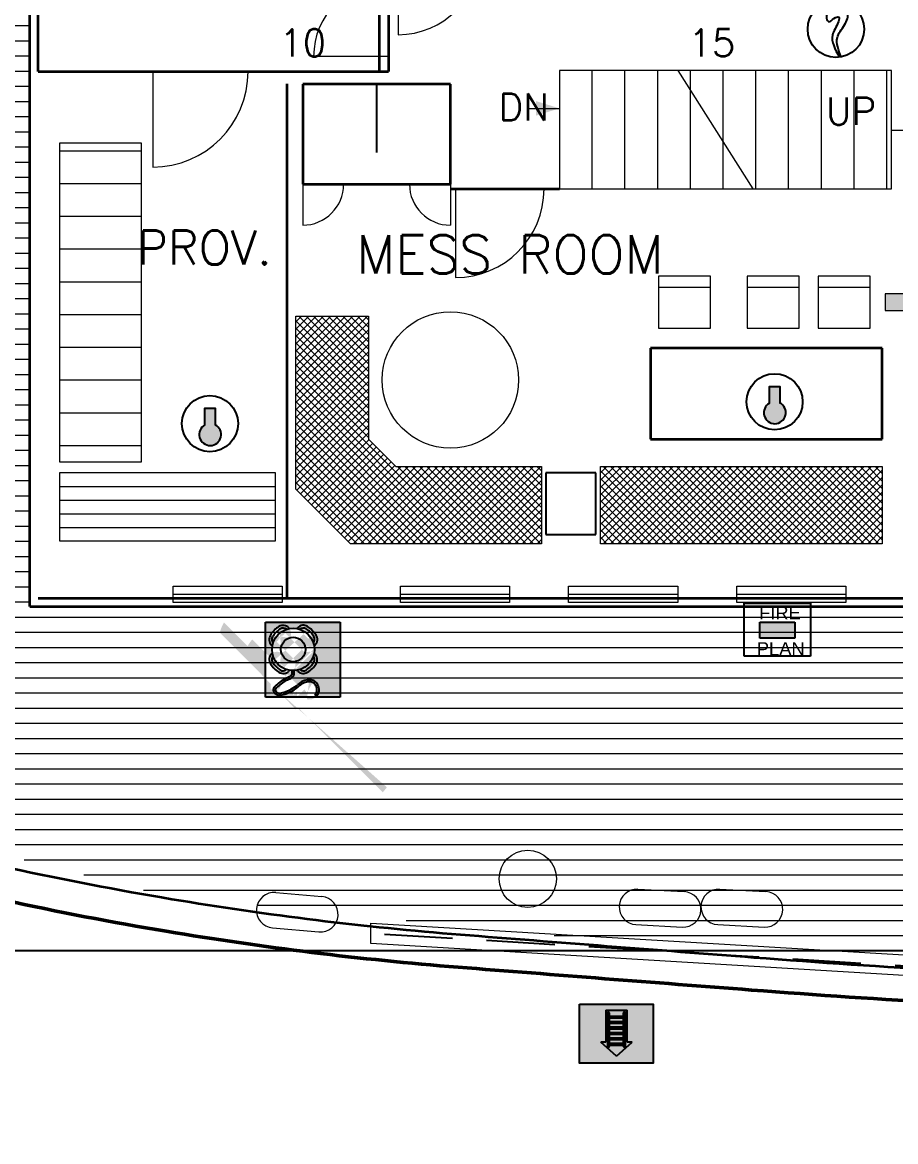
# Model space of a CAD drawing. Header units: millimetres. Extents: x -5000 to 92500, y -73000 to 27580.
# Drawn here: x 3945 to 10348, y -19401 to -11200 of the extents above; entities that cross this region are included whole.
import ezdxf
from ezdxf.enums import TextEntityAlignment as Align

# ---------------------------------------------------------------- set-up
doc = ezdxf.new("R2010")
doc.units = ezdxf.units.MM
doc.linetypes.add('DASHED_S', pattern=[750, 500, -250])
for name, color, linetype in [('axe', 141, 'Continuous'), ('dotted', 140, 'Continuous'), ('FIRE LINE', 1, 'Continuous'), ('HATCH', 1, 'Continuous'), ('INER2', 151, 'Continuous'), ('out line', 230, 'Continuous'), ('VENT', 210, 'Continuous')]:
    doc.layers.add(name, color=color, linetype=linetype)
for name, color, linetype, lineweight in [('DASHED', 8, 'DASHED_S', 25), ('DETAIL', 9, 'Continuous', 13), ('DOOR', 4, 'Continuous', 18), ('FRAMES', 7, 'Continuous', 18), ('HULL', 7, 'Continuous', 50), ('STAIR', 6, 'Continuous', 18), ('STRUCT', 7, 'Continuous', 35), ('SYM-FF', 1, 'Continuous', 18), ('SYM-LSA', 3, 'Continuous', 18), ('TEXT', 7, 'Continuous', 18), ('WINDOW', 5, 'Continuous', 18)]:
    doc.layers.add(name, color=color, linetype=linetype, lineweight=lineweight)
doc.styles.add('ARIAL', font='arial.ttf')
doc.styles.add('ROMANS', font='romans.shx')
doc.styles.add('SHIP', font='arial.ttf')
picture_1 = doc.add_image_def('image1.png', size_in_pixel=(1175, 900))
picture_2 = doc.add_image_def('image6.png', size_in_pixel=(4825, 900))
pattern_1 = [(45, (0, 0), (-26.9407683636, 26.9407683636), []), (135, (0, 0), (-26.9407683636, -26.9407683636), [])]

# ---------------------------------------------------------------- blocks, each defined once
blk = doc.blocks.new('LD')
at = {"layer": 'axe'}
h = blk.add_hatch(color=256, dxfattribs=at)
h.paths.add_polyline_path([(-2247.184147807518, -1012.7860581190057), (-2247.2716097643774, -1012.7860581190057), (-2247.2716097643774, -1012.225139303244), (-2247.64612401653, -1012.225139303244), (-2247.64612401653, -1012.7860581190059), (-2247.7335859733885, -1012.7860581190057), (-2247.4588668904535, -1013.0352998139039)])
h.paths.add_polyline_path([(-2247.585943628988, -1012.8387179220613), (-2247.585943628988, -1012.8660521801215, -1), (-2247.6160338227587, -1012.8660521801215), (-2247.6160338227587, -1012.2702745939005, -1), (-2247.585943628988, -1012.2702745939005), (-2247.585943628988, -1012.3302078614671), (-2247.331790151919, -1012.3302078614671), (-2247.331790151919, -1012.2702745939005, -1), (-2247.301699958148, -1012.2702745939005), (-2247.301699958148, -1012.8660521801215, -1), (-2247.331790151919, -1012.8660521801215), (-2247.331790151919, -1012.8387179220613)])
at = {"layer": 'FIRE LINE'}
h = blk.add_hatch(color=255, dxfattribs=at)
h.paths.add_polyline_path([(-2247.332094005239, -1012.8086277282904), (-2247.332094005239, -1012.7430339486966), (-2247.586247482308, -1012.7430339486966), (-2247.586247482308, -1012.8086277282904)])
h.paths.add_polyline_path([(-2247.586247482308, -1012.6473499753321), (-2247.586247482308, -1012.7129437549258), (-2247.332094005239, -1012.7129437549258), (-2247.332094005239, -1012.6473499753321)])
h.paths.add_polyline_path([(-2247.586247482308, -1012.5516660019673), (-2247.586247482308, -1012.6172597815611), (-2247.332094005239, -1012.6172597815611), (-2247.332094005239, -1012.5516660019673)])
h.paths.add_polyline_path([(-2247.586247482308, -1012.4559820286025), (-2247.586247482308, -1012.5215758081965), (-2247.332094005239, -1012.5215758081965), (-2247.332094005239, -1012.4559820286025)])
h.paths.add_polyline_path([(-2247.586247482308, -1012.360298055238), (-2247.586247482308, -1012.4258918348318), (-2247.332094005239, -1012.4258918348318), (-2247.332094005239, -1012.360298055238)])
at = {"layer": 'HATCH'}
h = blk.add_hatch(color=80, dxfattribs=at)
h.paths.add_polyline_path([(-2247.3020038114682, -1012.2702745939005, 1), (-2247.332094005239, -1012.2702745939005), (-2247.332094005239, -1012.8660521801215, 1), (-2247.3020038114682, -1012.8660521801215)])
h.paths.add_polyline_path([(-2247.586247482308, -1012.8086277282904), (-2247.586247482308, -1012.8387179220613), (-2247.332094005239, -1012.8387179220613), (-2247.332094005239, -1012.8086277282904)])
h.paths.add_polyline_path([(-2247.332094005239, -1012.7430339486966), (-2247.332094005239, -1012.7129437549258), (-2247.586247482308, -1012.7129437549258), (-2247.586247482308, -1012.7430339486966)])
h.paths.add_polyline_path([(-2247.332094005239, -1012.6473499753321), (-2247.332094005239, -1012.6172597815611), (-2247.586247482308, -1012.6172597815611), (-2247.586247482308, -1012.6473499753321)])
h.paths.add_polyline_path([(-2247.332094005239, -1012.5516660019673), (-2247.332094005239, -1012.5215758081965), (-2247.586247482308, -1012.5215758081965), (-2247.586247482308, -1012.5516660019673)])
h.paths.add_polyline_path([(-2247.586247482308, -1012.4258918348318), (-2247.586247482308, -1012.4559820286025), (-2247.332094005239, -1012.4559820286025), (-2247.332094005239, -1012.4258918348318)])
h.paths.add_polyline_path([(-2247.332094005239, -1012.360298055238), (-2247.332094005239, -1012.3302078614671), (-2247.586247482308, -1012.3302078614671), (-2247.586247482308, -1012.360298055238)])
h.paths.add_polyline_path([(-2247.586247482308, -1012.2702745939005, 1), (-2247.6163376760787, -1012.2702745939005), (-2247.6163376760787, -1012.8660521801215, 1), (-2247.586247482308, -1012.8660521801215)])
at = {"layer": 'INER2'}
blk.add_hatch(color=80, dxfattribs=at).paths.add_polyline_path([(-2246.813286983917, -1012.1227368799175), (-2248.109446604636, -1012.1227368799175), (-2248.109446604636, -1013.1547026981293), (-2246.813286983917, -1013.1547026981293)])
at = {"layer": 'out line'}
h = blk.add_hatch(color=8, dxfattribs=at)
h.paths.add_polyline_path([(-2247.64642786985, -1012.2251393032441), (-2247.64642786985, -1012.786058119006), (-2247.7338898267085, -1012.7860581190058), (-2247.4591707437735, -1013.035299813904), (-2247.184451660838, -1012.7860581190058), (-2247.2719136176975, -1012.7860581190058), (-2247.2719136176975, -1012.2251393032441)])
h.paths.add_polyline_path([(-2247.332094005239, -1012.3302078614672), (-2247.332094005239, -1012.2702745939006, -1), (-2247.3020038114682, -1012.2702745939006), (-2247.3020038114682, -1012.8660521801216, -1), (-2247.332094005239, -1012.8660521801216), (-2247.332094005239, -1012.8387179220614), (-2247.586247482308, -1012.8387179220614), (-2247.586247482308, -1012.8660521801216, -1), (-2247.6163376760787, -1012.8660521801216), (-2247.6163376760787, -1012.2702745939006, -1), (-2247.586247482308, -1012.2702745939006), (-2247.586247482308, -1012.3302078614672)])
at = {"layer": 'dotted', "color": 6}
for p, q in [((-2247.6468627182826, -1012.2240627464727), (-2247.6468627182826, -1012.7849815622346)), ((-2247.6468627182826, -1012.2240627464727), (-2247.27234846613, -1012.2240627464727)), ((-2247.27234846613, -1012.7849815622344), (-2247.27234846613, -1012.2240627464727)), ((-2247.6167725245114, -1012.2691980371292), (-2247.6167725245114, -1012.8649756233502)), ((-2247.5866823307406, -1012.2691980371292), (-2247.5866823307406, -1012.8649756233502)), ((-2247.5866823307406, -1012.3291313046958), (-2247.3325288536716, -1012.3291313046958)), ((-2247.5866823307406, -1012.3592214984667), (-2247.3325288536716, -1012.3592214984667)), ((-2247.5866823307406, -1012.4248152780605), (-2247.3325288536716, -1012.4248152780605)), ((-2247.3325288536716, -1012.8649756233502), (-2247.3325288536716, -1012.2691980371292)), ((-2247.302438659901, -1012.8649756233502), (-2247.302438659901, -1012.2691980371292)), ((-2247.5866823307406, -1012.4549054718314), (-2247.3325288536716, -1012.4549054718314)), ((-2247.5866823307406, -1012.5204992514252), (-2247.3325288536716, -1012.5204992514252)), ((-2247.5866823307406, -1012.550589445196), (-2247.3325288536716, -1012.550589445196)), ((-2247.5866823307406, -1012.6161832247898), (-2247.3325288536716, -1012.6161832247898)), ((-2247.6468627182826, -1012.7849815622346), (-2247.734324675141, -1012.7849815622344)), ((-2247.459605592206, -1013.0342232571326), (-2247.734324675141, -1012.7849815622344)), ((-2247.5866823307406, -1012.6462734185608), (-2247.3325288536716, -1012.6462734185608)), ((-2247.5866823307406, -1012.7118671981546), (-2247.3325288536716, -1012.7118671981546)), ((-2247.5866823307406, -1012.7419573919253), (-2247.3325288536716, -1012.7419573919253)), ((-2247.5866823307406, -1012.8075511715191), (-2247.3325288536716, -1012.8075511715191)), ((-2247.459605592206, -1013.0342232571326), (-2247.1848865092707, -1012.7849815622344)), ((-2247.1848865092707, -1012.7849815622344), (-2247.27234846613, -1012.7849815622344)), ((-2247.5866823307406, -1012.83764136529), (-2247.3325288536716, -1012.83764136529))]:
    blk.add_line(p, q, dxfattribs=at)
blk.add_lwpolyline([(-2248.107685402566, -1012.1216603231462), (-2246.8115257818467, -1012.1216603231462), (-2246.8115257818467, -1013.153626141358), (-2248.107685402566, -1013.153626141358)], close=True, dxfattribs=at)
for centre, start, end in [((-2247.601727427626, -1012.2691980371292), 0, 179.99999999999983), ((-2247.3174837567863, -1012.2691980371292), 0, 179.99999999999983), ((-2247.601727427626, -1012.8649756233502), 179.99999999999983, 0), ((-2247.3174837567863, -1012.8649756233502), 179.99999999999983, 0)]:
    blk.add_arc(centre, 0.01504509688555, start, end, dxfattribs=at)
blk = doc.blocks.new('FPR-EMBARKATION LADDER')
at = {"layer": 'dotted', "color": 1, "xscale": 0.45989954711139, "yscale": 0.45989954711139}
blk.add_blockref('LD', (1033.606059751016, 465.71184106444343), dxfattribs=at)
blk = doc.blocks.new('heat detector')
at = {"layer": 'INER2'}
blk.add_hatch(color=242, dxfattribs=at).paths.add_polyline_path([(3383.5605160263844, -6499.3408005368565), (3383.5605160263844, -6499.132738803819), (3383.4313646197957, -6499.132738803819), (3383.4313646197957, -6499.342690502762, 4.00236905426871)])
at = {"layer": 'INER2', "color": 240}
blk.add_lwpolyline([(3383.4313646197957, -6499.342690502762), (3383.4313646197957, -6499.132738803819), (3383.5605160263844, -6499.132738803819), (3383.5605160263844, -6499.3408005368565)], dxfattribs=at)
at = {"layer": 'INER2', "color": 7}
blk.add_circle((3383.4953178791966, -6499.325617347051), 0.35153865267121, dxfattribs=at)
at = {"layer": 'INER2', "color": 240}
blk.add_arc((3383.4977133554025, -6499.462906233059), 0.13730978307247, 118.89491751812581, 62.78186392625075, dxfattribs=at)
blk = doc.blocks.new('FPR-TEMPERATURE DETECTOR')
at = {"layer": 'INER2', "color": 3, "xscale": 0.64519499421843, "yscale": 0.64519499421843}
blk.add_blockref('heat detector', (-2183.0142420571533, 4193.332354107924), dxfattribs=at)
blk = doc.blocks.new('fie')
at = {"layer": 'HATCH'}
blk.add_hatch(color=256, dxfattribs=at).paths.add_polyline_path([(1942.9544405820666, -4111.09708998598), (1942.3351786344601, -4111.09708998598), (1942.3351786344601, -4111.378676324968), (1942.9544405820666, -4111.378676324968)])
at = {"layer": 'dotted', "color": 6}
for p, q in [((1942.0611657438421, -4110.761947437916), (1943.2293292703093, -4110.761947437916)), ((1942.0611657438421, -4111.696478259089), (1942.0611657438421, -4110.761947437916)), ((1943.2293292703093, -4110.761947437916), (1943.2293292703093, -4111.696478259089)), ((1942.3356165332725, -4111.09708998598), (1942.954878480879, -4111.09708998598)), ((1942.3356165332725, -4111.378676324968), (1942.3356165332725, -4111.09708998598)), ((1942.954878480879, -4111.09708998598), (1942.954878480879, -4111.378676324968)), ((1942.954878480879, -4111.378676324968), (1942.3356165332725, -4111.378676324968)), ((1943.2293292703093, -4111.696478259089), (1942.0611657438421, -4111.696478259089))]:
    blk.add_line(p, q, dxfattribs=at)
at = {"layer": 'dotted', "color": 6, "style": 'ARIAL'}
for s, p in [('FIRE', (1942.3236295410352, -4111.0491234309775)), ('PLAN', (1942.2834472270092, -4111.679453341356))]:
    blk.add_text(s, height=0.23118242285272, dxfattribs=at).set_placement(p)
blk = doc.blocks.new('FPR-FIRE PLAN LOCATION')
at = {"layer": 'VENT', "color": 2, "xscale": 0.45989954711139, "yscale": 0.45989954711139}
blk.add_blockref('fie', (-893.4216695265982, 1890.7524530601422), dxfattribs=at)
blk = doc.blocks.new('MUSTER_LIST')
at = {"true_color": 0x6eb432}
h = blk.add_hatch(color=7, dxfattribs=at)
h.dxf.hatch_style = 1
h.paths.add_polyline_path([(-480, -60), (480, -60), (480, 60), (-480, 60)])
blk.add_lwpolyline([(-480, -60), (480, -60), (480, 60), (-480, 60)], close=True)
at = {"style": 'SHIP'}
for s, p in [('MUSTER', (0, 150)), ('LIST', (0, -170))]:
    blk.add_text(s, height=110, dxfattribs=at).set_placement(p, align=Align.MIDDLE_CENTER)
blk = doc.blocks.new('SM')
at = {"layer": 'dotted', "color": 6}
blk.add_circle((1942.5325806361307, -4084.514457032131), 0.49662462791836, dxfattribs=at)
blk.add_spline([(1942.6248208923616, -4085.002440388599), (1942.5568177737118, -4084.662778699081), (1942.6839715451215, -4084.4363982524883), (1942.7304916691023, -4084.228624210491), (1942.6219450761405, -4084.1572988707867), (1942.463778070265, -4084.188309702866), (1942.3645356109432, -4084.3216571799785), (1942.4079543570601, -4084.3836793173814), (1942.4978926826439, -4084.3247584051587), (1942.5816282524506, -4084.303050775381), (1942.575425496625, -4084.380578565452), (1942.4699808260411, -4084.61626221434), (1942.589717488584, -4085.007783902618)], degree=3, dxfattribs=at)
blk = doc.blocks.new('FPR-SMOKE DETECTOR')
at = {"layer": 'VENT', "color": 6, "xscale": 0.45989954711139, "yscale": 0.45989954711139}
blk.add_blockref('SM', (-893.3698540836758, 1878.466348959002), dxfattribs=at)
blk = doc.blocks.new('LL')
at = {"layer": 'INER2'}
h = blk.add_hatch(color=80, dxfattribs=at)
h.paths.add_polyline_path([(-2246.80423195841, -1000.9289823772866), (-2248.1183855190848, -1000.9289823772866), (-2248.1183855190848, -1002.2431359380087), (-2246.80423195841, -1002.2431359380087)])
edge = h.paths.add_edge_path()
edge.add_ellipse((-2247.345277985527, -1001.583946836352), major_axis=(0.09869918022806, 0.09869918022806), ratio=1, start_angle=-4.469029590836726e-10, end_angle=76.92604696978987, ccw=False)
edge.add_ellipse((-2247.5716534089484, -1001.4644668094231), major_axis=(0.27953462914209, 0.27953462914208), ratio=1, start_angle=74.27187296608327, end_angle=105.7281270334152, ccw=False)
edge.add_ellipse((-2247.4521733820225, -1001.690842232851), major_axis=(0.09869918022812, 0.09869918022812), ratio=1, start_angle=103.07395303043802, end_angle=179.9999999989593, ccw=False)
edge.add_line((-2247.5508725622485, -1001.7895414130809), (-2247.56585931611, -1001.7745546592188))
edge.add_ellipse((-2247.6288773940987, -1001.4072428242694), major_axis=(-0.26352349254581, 0.26352349254581), ratio=1, start_angle=-144.73520579494686, end_angle=-137.6145888273918, ccw=False)
edge.add_ellipse((-2247.9135111860483, -1001.8018342489626), major_axis=(-0.21386986566583, 0.21386986566583), ratio=1, start_angle=130.77161486680023, end_angle=142.32937392292047, ccw=False)
edge.add_ellipse((-2247.6834532322882, -1001.8314655562154), major_axis=(0.04985055338821, 0.04985055338821), ratio=0.99999999999999, start_angle=52.29687619514931, end_angle=87.5582771450097, ccw=False)
edge.add_ellipse((-2247.786557111085, -1001.7380547266459), major_axis=(0.14822662620709, 0.14822662620709), ratio=1, start_angle=87.30468710432814, end_angle=112.94593806562034, ccw=False)
edge.add_ellipse((-2247.5165725930965, -1002.4036013744741), major_axis=(-0.35963360314112, 0.35963360314112), ratio=0.99999999999999, start_angle=-22.908825434251018, end_angle=-8.54471001927747)
edge.add_ellipse((-2247.057780487226, -1003.0249096650103), major_axis=(-0.9057627901528, 0.9057627901528), ratio=0.99999999999997, start_angle=-8.551976706235537, end_angle=-3.586703876913729)
edge.add_ellipse((-2247.7541484554768, -1002.2385166344299), major_axis=(-0.16302501618839, 0.16302501618839), ratio=0.99999999999998, start_angle=-4.098285372244617, end_angle=7.535268623032124)
edge.add_ellipse((-2247.9096960709257, -1002.1198349838953), major_axis=(-0.02467896452429, 0.02467896452429), ratio=0.99999999999999, start_angle=6.85483811888914, end_angle=69.53974751107037)
edge.add_ellipse((-2247.8814971289194, -1002.10725155711), major_axis=(-0.04651340667389, 0.04651340667389), ratio=0.99999999999999, start_angle=69.30901245554612, end_angle=120.69192002707142)
edge.add_ellipse((-2247.8665137180287, -1002.0554510069287), major_axis=(-0.08463282108701, 0.08463282108701), ratio=1, start_angle=119.87001333912194, end_angle=151.27886786685266)
edge.add_ellipse((-2248.0590271140054, -1001.3528303065755), major_axis=(-0.59976212323009, 0.59976212323009), ratio=1, start_angle=150.45754678123632, end_angle=163.19241341598186)
edge.add_ellipse((-2247.9148202635674, -1001.6200008591711), major_axis=(0.38508269041672, 0.38508269041672), ratio=0.99999999999999, start_angle=253.0999822168512, end_angle=267.41463695411403)
edge.add_ellipse((-2247.3300570312126, -1002.2599758022777), major_axis=(-0.2279083260412, 0.2279083260412), ratio=1, start_angle=362.57408581503904, end_angle=383.0217668398552, ccw=False)
edge.add_ellipse((-2247.3446564586084, -1002.2224521301425), major_axis=(-0.1994401169149, 0.1994401169149), ratio=1, start_angle=382.9191879628374, end_angle=402.24534539863936, ccw=False)
edge.add_ellipse((-2247.347563346996, -1002.1549206406011), major_axis=(-0.1516447287251, 0.1516447287251), ratio=1, start_angle=402.1539788196688, end_angle=424.73833828878634, ccw=False)
edge.add_ellipse((-2247.3148517650748, -1002.0653345697976), major_axis=(-0.08420884104325, 0.08420884104325), ratio=0.99999999999999, start_angle=295.5186442541489, end_angle=295.54801605306267)
edge.add_ellipse((-2247.3148517650748, -1002.0653345697976), major_axis=(-0.08420884104325, 0.08420884104325), ratio=0.99999999999999, start_angle=64.48135574585137, end_angle=97.77144858054231, ccw=False)
edge.add_ellipse((-2247.4078968260956, -1002.1371045494711), major_axis=(0.16729899317936, 0.16729899317936), ratio=0.99999999999999, start_angle=7.5647783792269365, end_angle=28.664219752720044, ccw=False)
edge.add_ellipse((-2247.339840448857, -1002.1176213399909), major_axis=(-0.11724410823853, 0.11724410823853), ratio=1, start_angle=118.51035159114952, end_angle=166.37076005842502, ccw=False)
edge.add_line((-2247.201881909261, -1002.2111530960726), (-2247.2494654069874, -1002.2111530960726))
edge.add_ellipse((-2247.3524445369762, -1002.1108906075576), major_axis=(0.10162988688481, 0.10162988688481), ratio=0.99999999999989, start_angle=270.7658019237687, end_angle=283.93409920371346)
edge.add_ellipse((-2247.3400766608197, -1002.1175904913789), major_axis=(0.09169524250243, 0.09169524250243), ratio=1, start_angle=283.64992350886035, end_angle=331.46896483774776)
edge.add_ellipse((-2247.409173033456, -1002.1377516003959), major_axis=(0.1425909071162, 0.1425909071162), ratio=0.99999999999999, start_angle=331.39663310427244, end_angle=352.3743687660981)
edge.add_ellipse((-2247.314891999406, -1002.0653943707041), major_axis=(-0.05855429750159, 0.05855429750159), ratio=1, start_angle=262.1870100926646, end_angle=295.34513754066717)
edge.add_ellipse((-2247.3476193913802, -1002.1552953466975), major_axis=(-0.12620453950217, 0.12620453950217), ratio=1, start_angle=-64.84171351032549, end_angle=-42.171502781158985)
edge.add_ellipse((-2247.3430408212785, -1002.2297896410097), major_axis=(-0.17897667171328, 0.17897667171328), ratio=1, start_angle=-41.96846191951006, end_angle=-23.19607144144773)
edge.add_ellipse((-2247.327415275472, -1002.2641705025109), major_axis=(-0.20565600668858, 0.20565600668858), ratio=1, start_angle=-22.85376908523309, end_angle=-2.7420835708840503)
edge.add_ellipse((-2247.9154730928735, -1001.6190773770574), major_axis=(0.41157902175665, 0.41157902175665), ratio=1, start_angle=92.6011972991891, end_angle=106.88418352453138, ccw=False)
edge.add_ellipse((-2248.061195156852, -1001.3474166590889), major_axis=(0.62956330904496, 0.62956330904496), ratio=1, start_angle=106.85169673659198, end_angle=119.49834306190075, ccw=False)
edge.add_ellipse((-2247.866547716223, -1002.0520600771018), major_axis=(0.11264613068576, 0.11264613068576), ratio=1, start_angle=119.22474841798106, end_angle=149.62637037158905, ccw=False)
edge.add_ellipse((-2247.8811423212233, -1002.1068287067751), major_axis=(0.07256824924755, 0.07256824924755), ratio=0.99999999999999, start_angle=149.4634868064519, end_angle=200.53558071897953, ccw=False)
edge.add_ellipse((-2247.909416638969, -1002.11986831753), major_axis=(-0.05055198392485, 0.05055198392485), ratio=1, start_angle=290.6635764979118, end_angle=352.9418378723577, ccw=False)
edge.add_ellipse((-2247.749990315556, -1002.2424325343104), major_axis=(0.19274595358133, 0.19274595358133), ratio=1, start_angle=262.6545851211525, end_angle=273.9084316314428, ccw=False)
edge.add_ellipse((-2247.0498784469337, -1003.0346920549993), major_axis=(0.94034944282033, 0.94034944282033), ratio=0.99999999999994, start_angle=273.61018129440225, end_angle=278.52849929015133, ccw=False)
edge.add_ellipse((-2247.5163211961594, -1002.4040498493575), major_axis=(-0.38569716049442, 0.38569716049442), ratio=0.99999999999998, start_angle=368.5519250220112, end_angle=382.9016104309092, ccw=False)
edge.add_ellipse((-2247.785680403385, -1001.7393126416034), major_axis=(0.12146688356441, 0.12146688356441), ratio=0.99999999999998, start_angle=246.93125537336508, end_angle=272.81811944994774)
edge.add_ellipse((-2247.6854449722086, -1001.8305398558799), major_axis=(-0.02563073146679, 0.02563073146679), ratio=0.99999999999997, start_angle=183.28316122690603, end_angle=216.86168543508873)
edge.add_ellipse((-2247.9197671994452, -1001.8012277384746), major_axis=(0.19260948683971, 0.19260948683971), ratio=1, start_angle=307.7355917374139, end_angle=319.592583401717)
edge.add_ellipse((-2247.6288773940987, -1001.4072428242694), major_axis=(-0.26352349254581, 0.26352349254581), ratio=1, start_angle=-132.02017513238047, end_angle=-125.20617119074734, ccw=False)
edge.add_line((-2247.6922712595087, -1001.7744899890992), (-2247.7068822259484, -1001.7895414130809))
edge.add_ellipse((-2247.805581406175, -1001.690842232851), major_axis=(0.09869918022805, 0.09869918022805), ratio=1, start_angle=90.00000000103671, end_angle=166.92604696955746, ccw=False)
edge.add_ellipse((-2247.645297207889, -1001.4236626380606), major_axis=(0.3190028602251, 0.3190028602251), ratio=1, start_angle=166.2589099582007, end_angle=193.7410900346662, ccw=False)
edge.add_ellipse((-2247.91247680267, -1001.583946836352), major_axis=(-0.09869918022804, 0.09869918022804), ratio=1, start_angle=283.0739530285711, end_angle=360.00000000104586, ccw=False)
edge.add_line((-2248.011175982896, -1001.4852476561223), (-2247.9961375478265, -1001.4705613976179))
edge.add_ellipse((-2247.6288773940987, -1001.4072428242694), major_axis=(-0.26352349254581, 0.26352349254581), ratio=1, start_angle=-54.78208238483626, end_angle=-35.210000435533686, ccw=False)
edge.add_line((-2247.996128794906, -1001.3438735032048), (-2248.011175982896, -1001.3292379924168))
edge.add_ellipse((-2247.91247680267, -1001.2305388121868), major_axis=(0.09869918022807, 0.09869918022807), ratio=1, start_angle=179.99999999896505, end_angle=256.92604697141917, ccw=False)
edge.add_ellipse((-2247.6318059463197, -1001.4043142720485), major_axis=(-0.33212344976731, 0.33212344976731), ratio=1, start_angle=346.8117630079156, end_angle=373.188236989789, ccw=False)
edge.add_ellipse((-2247.805581406175, -1001.1236434156879), major_axis=(0.09869918022806, 0.09869918022806), ratio=1, start_angle=283.07395303044353, end_angle=359.99999999895283, ccw=False)
edge.add_line((-2247.7068822259484, -1001.024944235458), (-2247.6916227613997, -1001.0398843057492))
edge.add_ellipse((-2247.6288773940987, -1001.4072428242694), major_axis=(-0.26352349254581, 0.26352349254581), ratio=1, start_angle=35.30733075392766, end_angle=54.735205794946694, ccw=False)
edge.add_line((-2247.56585931611, -1001.0399309893203), (-2247.550872562247, -1001.0249442354565))
edge.add_ellipse((-2247.452970390147, -1001.1166880764312), major_axis=(0.09487298788054, 0.09487298788054), ratio=1, start_angle=268.1401009598941, end_angle=348.78594601237955, ccw=False)
edge.add_ellipse((-2247.6288773940987, -1001.4072428242694), major_axis=(-0.33497543001816, 0.33497543001816), ratio=1, start_angle=76.9260469660731, end_angle=103.07395303020996, ccw=False)
edge.add_ellipse((-2247.3286562808444, -1001.2324434832877), major_axis=(-0.08973819975062, 0.08973819975062), ratio=1, start_angle=98.37042792621105, end_angle=184.70352510891644, ccw=False)
edge.add_line((-2247.246578805329, -1001.3292379924449), (-2247.2615655591517, -1001.3442247462679))
edge.add_ellipse((-2247.6288773940987, -1001.4072428242694), major_axis=(-0.26352349254581, 0.26352349254581), ratio=1, start_angle=-234.73520579699948, end_angle=-215.26479420300097, ccw=False)
edge.add_line((-2247.2615655591517, -1001.4702609022709), (-2247.2465788053005, -1001.4852476561227))
edge = h.paths.add_edge_path()
edge.add_ellipse((-2247.6288773940987, -1001.4072428242694), major_axis=(0.15214687847658, 0.15214687847658), ratio=1, start_angle=0, end_angle=360.0000000000002)
at = {"layer": 'dotted', "color": 6}
for p, q in [((-2248.1166823725607, -1000.9248155677204), (-2246.802528811886, -1000.9248155677204)), ((-2248.1166823725607, -1002.2389691284424), (-2248.1166823725607, -1000.9248155677204)), ((-2246.802528811886, -1000.9248155677204), (-2246.802528811886, -1002.2389691284424)), ((-2247.7051790794244, -1001.0207774258917), (-2247.689919614881, -1001.0357174961774)), ((-2247.5641561695807, -1001.0357641797483), (-2247.5491694157245, -1001.0207774258917)), ((-2247.9944256483764, -1001.339706693644), (-2248.009472836372, -1001.3250711828503)), ((-2247.244875658777, -1001.3250711828503), (-2247.259862412633, -1001.3400579367069)), ((-2248.009472836372, -1001.4810808465559), (-2247.994434401297, -1001.466394588046)), ((-2247.259862412633, -1001.4660940926991), (-2247.244875658777, -1001.4810808465559)), ((-2247.69056811299, -1001.7703231795383), (-2247.7051790794244, -1001.7853746035146)), ((-2247.5491694157245, -1001.7853746035146), (-2247.5641561695807, -1001.7703878496577)), ((-2247.201185703975, -1002.2069862865063), (-2247.247762260464, -1002.2069862865063))]:
    blk.add_line(p, q, dxfattribs=at)
for centre, major_axis, ratio, start_param, end_param in [((-2247.6301027997956, -1001.4001474624822), (-0.33212344976731, 0.33212344976731), 1, -0.23017815800512, 0.23017815804519), ((-2247.803878259651, -1001.1194766061216), (0.09869918022806, 0.09869918022806), 1, 1.828e-11, 1.34261280016257), ((-2247.451267243623, -1001.1125212668649), (0.09487298788054, 0.09487298788054), 1, 0.19572216458038, 1.60325768879943), ((-2247.6271742475747, -1001.4030760147031), (-0.33497543001816, 0.33497543001816), 1, 4.48420545375644, 4.94057250707782), ((-2247.910773656146, -1001.2263720026205), (0.09869918022807, 0.09869918022807), 1, 1.79897985339472, 3.14159265360786), ((-2247.910773656146, -1001.2263720026205), (0.06572596179122, 0.06572596179122), 1, 1.79897985339462, 3.06573916150897), ((-2247.6271742475747, -1001.4030760147031), (-0.26352349254581, 0.26352349254581), 1, 3.92699081698724, 10.21017612416683), ((-2247.6271742475747, -1001.4030760147031), (0.30200221158132, 0.30200221158132), 1, 1.34261280010177, 1.79897985342315), ((-2247.6271742475747, -1001.4030760147031), (0.15214687847658, 0.15214687847658), 1, 5.49778714378214, 11.78097245096172), ((-2247.803878259651, -1001.1194766061215), (0.06572596179121, 0.06572596179121), 1, 0.07585349211671, 1.34261280016252), ((-2247.4504702354984, -1001.1194766061215), (-0.06572596179118, 0.06572596179118), 1, -1.34261280016279, -0.07585349211796), ((-2247.6271742475747, -1001.4030760147031), (-0.30200221158132, 0.30200221158132), 1, 4.48420545375644, 4.94057250707782), ((-2247.343574839003, -1001.2263720026205), (-0.06572596179122, 0.06572596179122), 1, 3.21744614567081, 4.48420545378473), ((-2247.3269531343203, -1001.2282766737214), (-0.08973819975062, 0.08973819975062), 1, 3.05950065398898, 4.56629745327143), ((-2247.910773656146, -1001.5797800267856), (-0.09869918022804, 0.09869918022804), 1, -1.825e-11, 1.34261280019524), ((-2247.910773656146, -1001.5797800267856), (-0.06572596179121, 0.06572596179121), 1, 0.0758534920812, 1.34261280019468), ((-2247.343574839003, -1001.5797800267856), (-0.06572596179122, 0.06572596179122), 1, 3.36977618019005, 4.63653548830139), ((-2247.343574839003, -1001.5797800267856), (0.09869918022806, 0.09869918022806), 1, 4.94057250701294, 6.28318530718739), ((-2247.643594061365, -1001.4194958284942), (0.3190028602251, 0.3190028602251), 1, 2.90176538967189, 3.38141991763219), ((-2247.6271742475747, -1001.4030760147031), (-0.30200221158132, 0.30200221158132), 0.99999999999999, 1.34261280016664, 1.79897985348802), ((-2247.803878259651, -1001.6866754232847), (0.09869918022805, 0.09869918022805), 1, 3.36977618022211, 4.7123889803666), ((-2247.803878259651, -1001.6866754232847), (0.06572596179124, 0.06572596179124), 1, 3.36977618022236, 4.6365354882657), ((-2247.918064052921, -1001.7970609289082), (0.19260948683971, 0.19260948683971), 1, 5.37099930139093, 5.57794284531454), ((-2247.911808039524, -1001.7976674393963), (-0.21386986566583, 0.21386986566583), 1, 3.79906910992247, 4.00079005960396), ((-2247.4504702354984, -1001.6866754232847), (0.09869918022812, 0.09869918022812), 1, 3.14159265360796, 4.48420545375246), ((-2247.4504702354984, -1001.6866754232847), (0.06572596179121, 0.06572596179121), 1, 3.2174461457083, 4.48420545375231), ((-2247.6271742475747, -1001.4030760147031), (0.30200221158132, 0.30200221158132), 1, 4.48420545369156, 4.94057250701294), ((-2247.5699502624243, -1001.4602999998568), (0.27953462914209, 0.27953462914208), 1, 4.43788137847967, 4.98689658229847), ((-2247.0481753004096, -1003.030525245433), (0.94034944282033, 0.94034944282033), 0.99999999999994, 1.42194593392776, 1.50778677661367), ((-2247.056077340702, -1003.0207428554442), (-0.9057627901528, 0.9057627901528), 0.99999999999997, -0.14926015107767, -0.06259979194619), ((-2247.5146180496354, -1002.3998830397912), (-0.38569716049442, 0.38569716049442), 0.99999999999998, -0.39970850602844, -0.14925924901778), ((-2247.5148694465724, -1002.3994345649078), (-0.35963360314112, 0.35963360314112), 0.99999999999999, -0.3998344315923, -0.14913332346454), ((-2247.783977256861, -1001.7351458320372), (0.12146688356441, 0.12146688356441), 0.99999999999998, 4.30976343234816, 4.76157444350077), ((-2247.784853964561, -1001.7338879170795), (0.14822662620709, 0.14822662620709), 1, 4.31190681118091, 4.75943106478562), ((-2247.6837418256846, -1001.8263730463136), (-0.02563073146679, 0.02563073146679), 0.99999999999997, 3.19889462687312, 3.78495043226653), ((-2247.681750085764, -1001.8272987466491), (0.04985055338821, 0.04985055338821), 0.99999999999999, 4.75500508362547, 5.37043262906638), ((-2247.3283538846886, -1002.2558089927114), (-0.2279083260412, 0.2279083260412), 1, -0.40180563098192, -0.04492627270131), ((-2247.325712128948, -1002.2600036929446), (-0.20565600668858, 0.20565600668858), 1, -0.39887351702781, -0.04785838667677), ((-2247.3429533120843, -1002.2182853205763), (-0.1994401169149, 0.1994401169149), 1, -0.7373203708485, -0.40001529183496), ((-2247.3413376747544, -1002.2256228314434), (-0.17897667171328, 0.17897667171328), 1, -0.73248784249331, -0.40484782018109), ((-2247.345860200472, -1002.1507538310348), (-0.1516447287251, 0.1516447287251), 1, -1.13200724430772, -0.73572572321917), ((-2247.345916244856, -1002.1511285371312), (-0.12620453950217, 0.12620453950217), 1, -1.13170139339007, -0.73603157404517), ((-2247.313188852882, -1002.0612275611378), (-0.05855429750159, 0.05855429750159), 1, 4.5760265820766, 5.15474507984015), ((-2247.3131486185507, -1002.0611677602313), (-0.08420884104325, 0.08420884104325), 0.99999999999999, 4.57675161500478, 5.158285977863), ((-2247.4061936795715, -1002.132937739905), (0.16729899317936, 0.16729899317936), 0.99999999999999, 5.78290029497942, 6.1511550172784), ((-2247.907713492445, -1002.1157015079636), (-0.05055198392485, 0.05055198392485), 1, 0.12318816826692, 1.21014888166861), ((-2247.879439174699, -1002.1026618972089), (0.07256824924755, 0.07256824924755), 0.99999999999999, 2.78317915623454, 3.6745553508959), ((-2247.7482871690318, -1002.2382657247441), (0.19274595358133, 0.19274595358133), 1, 1.50258132623712, 1.69899800135576), ((-2247.9079929244017, -1002.1156681743291), (-0.02467896452429, 0.02467896452429), 0.99999999999999, 0.11963949486583, 1.21369755507371), ((-2247.8797939823953, -1002.1030847475437), (-0.04651340667389, 0.04651340667389), 0.99999999999999, 1.20967046865504, 2.10647138502608), ((-2247.7524453089527, -1002.2343498248636), (-0.16302501618839, 0.16302501618839), 0.99999999999998, -0.07152857343199, 0.13151524749413), ((-2247.8648105715047, -1002.0512841973624), (-0.08463282108701, 0.08463282108701), 1, 2.0921264071772, 2.64031433296603), ((-2248.0573239674814, -1001.3486634970092), (-0.59976212323009, 0.59976212323009), 1, 2.62597957580597, 2.84824492838465), ((-2248.059492010328, -1001.3432498495226), (0.62956330904496, 0.62956330904496), 1, 4.19754577007169, 4.41827138778358), ((-2247.9131171170434, -1001.6158340496048), (0.38508269041672, 0.38508269041672), 0.99999999999999, 4.41742802642315, 4.66726588287459), ((-2247.9137699463495, -1001.614910567491), (0.41157902175665, 0.41157902175665), 1, 4.41770438637064, 4.66698952301986), ((-2247.350741390452, -1002.1067237979913), (0.10162988688481, 0.10162988688481), 0.99999999999989, 4.72575474537256, 4.95558488978901), ((-2247.407469886932, -1002.1335847908297), (0.1425909071162, 0.1425909071162), 0.99999999999999, 5.78396237769319, 6.15009293460508), ((-2247.3383735142957, -1002.1134236818126), (0.09169524250243, 0.09169524250243), 1, 4.95062508825968, 5.78522480459601), ((-2247.338137302333, -1002.1134545304246), (-0.11724410823853, 0.11724410823853), 1, 3.3794677651146, 4.21478947421793), ((-2247.864844569699, -1002.0478932675355), (0.11264613068576, 0.11264613068576), 1, 3.67171249638686, 4.20232089742392), ((-2247.221235707275, -1002.1890690651564), (0.01901354061228, 0.01901354061228), 0.99999999999997, 4.76850429665972, 5.08849206958985)]:
    blk.add_ellipse(centre, major_axis=major_axis, ratio=ratio, start_param=start_param, end_param=end_param, dxfattribs=at)
blk = doc.blocks.new('FPR-LIFE BUOY WITH LINE')
at = {"layer": 'dotted', "color": 6}
blk.add_line((0.3025809518458118, -0.30123115679361945), (-0.30179767554363934, -0.30123115679361945), dxfattribs=at)
at = {"layer": 'dotted', "color": 1, "xscale": 0.45989954711139, "yscale": 0.45989954711139}
blk.add_blockref('LL', (1033.6060464011643, 460.62801684276747), dxfattribs=at)

msp = doc.modelspace()

# ---------------------------------------------------------------- hatches: boundary and pattern name
at = {"layer": 'DETAIL'}
h = msp.add_hatch(dxfattribs=at)
h.set_pattern_fill('LINE', scale=35)
h.set_pattern_definition([(0, (0, 0), (0, 111.125), [])])
h.paths.add_polyline_path([(2950, -4920), (5000, -4400), (9300, -3960), (15000, -3710), (15000, -6160), (14230, -6160), (14230, -6520), (4000, -6520), (4000, -15480), (14230, -15480), (14230, -15840), (15000, -15840), (15000, -18290), (9300, -18040), (5000, -17600), (2950, -17080)])
h = msp.add_hatch(dxfattribs=at)
h.set_pattern_fill('ANSI37', color=8, scale=12)
h.set_pattern_definition(pattern_1)
h.paths.add_polyline_path([(5950, -13353), (6483, -13353), (6483, -14253), (6683, -14453), (7750, -14453), (7750, -15020), (6350, -15020), (5950, -14620)])
h = msp.add_hatch(dxfattribs=at)
h.set_pattern_fill('ANSI37', color=8, scale=12)
h.set_pattern_definition(pattern_1)
h.paths.add_polyline_path([(8183, -14453), (10250, -14453), (10250, -15020), (8183, -15020)])
at = {"layer": 'STAIR'}
h = msp.add_hatch(color=7, dxfattribs=at)
h.dxf.hatch_style = 1
h.paths.add_polyline_path([(7883, -11830), (7711.039431957391, -11776.806362800959), (7711.039431957391, -11883.193637199041)])

# ---------------------------------------------------------------- linework, layer by layer
at = {"layer": 'DASHED'}
for p, q in [((6540, -11653), (6540, -12386)), ((8150, -14500), (7783, -14500)), ((7783, -14500), (7783, -14953)), ((8150, -14953), (8150, -14500)), ((7783, -14953), (8150, -14953)), ((6600, -17880), (14800, -18380))]:
    msp.add_line(p, q, dxfattribs=at)
at = {"layer": 'DETAIL'}
for p, q in [((4817, -12086), (4217, -12086)), ((4217, -12086), (4217, -14420)), ((4817, -14420), (4817, -12086)), ((4217, -12140), (4817, -12140)), ((4217, -12380), (4817, -12380)), ((4217, -12620), (4817, -12620)), ((4217, -12860), (4817, -12860)), ((4217, -13100), (4817, -13100)), ((8990, -13060), (8610, -13060)), ((8610, -13060), (8610, -13440)), ((8990, -13440), (8990, -13060)), ((9640, -13060), (9260, -13060)), ((9260, -13060), (9260, -13440)), ((9640, -13440), (9640, -13060)), ((10160, -13060), (9780, -13060)), ((9780, -13060), (9780, -13440)), ((10160, -13440), (10160, -13060)), ((8610, -13140), (8990, -13140)), ((9260, -13140), (9640, -13140)), ((9780, -13140), (10160, -13140)), ((4217, -13340), (4817, -13340)), ((5950, -13353), (6483, -13353)), ((5950, -14620), (5950, -13353)), ((6483, -13353), (6483, -14253)), ((8610, -13440), (8990, -13440)), ((9260, -13440), (9640, -13440)), ((9780, -13440), (10160, -13440)), ((4217, -13580), (4817, -13580)), ((4217, -13820), (4817, -13820)), ((4217, -14060), (4817, -14060)), ((6483, -14253), (6683, -14453)), ((4217, -14300), (4817, -14300)), ((4217, -14420), (4817, -14420)), ((5800, -14500), (4217, -14500)), ((4217, -14500), (4217, -15000)), ((5800, -15000), (5800, -14500)), ((6683, -14453), (7750, -14453)), ((7750, -14453), (7750, -15020)), ((8183, -14453), (10250, -14453)), ((8183, -15020), (8183, -14453)), ((10250, -14453), (10250, -15020)), ((4217, -14600), (5800, -14600)), ((6350, -15020), (5950, -14620)), ((4217, -14700), (5800, -14700)), ((4217, -14800), (5800, -14800)), ((4217, -14900), (5800, -14900)), ((4217, -15000), (5800, -15000)), ((7750, -15020), (6350, -15020)), ((10250, -15020), (8183, -15020)), ((5801.977147881599, -17575.678212980973), (6140.683345232793, -17605.311165515173)), ((8457.036653403306, -17551.281047920605), (8796.57069521986, -17569.075273043207)), ((9057.036653403306, -17551.281047920605), (9396.57069521986, -17569.075273043207)), ((5779.316654767207, -17834.688834484827), (6118.022852118401, -17864.321787019027)), ((6500, -17800), (14900, -18300)), ((6500, -17950), (6500, -17800)), ((8443.42930478014, -17810.924726956793), (8782.963346596694, -17828.718952079395)), ((9043.42930478014, -17810.924726956793), (9382.963346596694, -17828.718952079395)), ((14900, -18450), (6500, -17950))]:
    msp.add_line(p, q, dxfattribs=at)
for centre, radius in [((7083, -13820), 500), ((7650, -17475), 210)]:
    msp.add_circle(centre, radius, dxfattribs=at)
for centre, start, end in [((5790.646901324403, -17705.1835237329), 85, 265), ((6129.353098675597, -17734.8164762671), 265, 85), ((8450.232979091723, -17681.102887438698), 87, 267), ((8789.767020908277, -17698.897112561302), 267, 87), ((9050.232979091723, -17681.102887438698), 87, 267), ((9389.767020908277, -17698.897112561302), 267, 87)]:
    msp.add_arc(centre, 130, start, end, dxfattribs=at)
at = {"layer": 'DOOR'}
for p, q in [((6700, -10690), (6700, -11290)), ((6630, -11450), (6080, -11450)), ((4900, -11560), (4900, -12260)), ((6000, -12386), (6000, -12686)), ((7083, -12386), (7083, -12686)), ((7120, -12420), (7120, -13070))]:
    msp.add_line(p, q, dxfattribs=at)
for centre, radius, start, end in [((6700, -10690), 600, 270, 0), ((6630, -11450), 550, 90, 180), ((4900, -11560), 700, 270, 0), ((6000, -12386), 300, 270, 0), ((7083, -12386), 300, 180, 270), ((7120, -12420), 650, 270, 0)]:
    msp.add_arc(centre, radius, start, end, dxfattribs=at)
at = {"layer": 'HULL'}
for centre, radius, start, end in [((9059.815207656968, 6432.66269027321), 24629.566786764946, 254.8724036391243, 260.5123492438841), ((9093.90689293975, 6636.656657671676), 24836.3898554502, 260.5123492438838, 265.48596035834765), ((80780.48634814973, 914656.3244201916), 935681.4275635914, 265.4859603583476, 265.6180609983779), ((14892.473554833698, 54821.92548319703), 73326.26649293666, 265.618060998378, 267.8630122555402)]:
    msp.add_arc(centre, radius, start, end, dxfattribs=at)
at = {"layer": 'STAIR'}
for p, q in [((10317, -11553), (7883, -11553)), ((7883, -11553), (7883, -12420)), ((8123, -12420), (8123, -11553)), ((8363, -12420), (8363, -11553)), ((8603, -12420), (8603, -11553)), ((8750, -11553), (9300, -12420)), ((8843, -12420), (8843, -11553)), ((9083, -12420), (9083, -11553)), ((9323, -12420), (9323, -11553)), ((9563, -12420), (9563, -11553)), ((9803, -12420), (9803, -11553)), ((10043, -12420), (10043, -11553)), ((10283, -12420), (10283, -11553)), ((10317, -12420), (10317, -11553)), ((7650, -11830), (7883, -11830)), ((10317, -11990), (10550, -11990)), ((7883, -12420), (10317, -12420))]:
    msp.add_line(p, q, dxfattribs=at)
at = {"layer": 'STRUCT'}
for p, q in [((4000, -15480), (4000, -6520)), ((4060, -11560), (4060, -6580)), ((6560, -6580), (6560, -11560)), ((6630, -6580), (6630, -11560)), ((4060, -11560), (6630, -11560)), ((5883, -11650), (5883, -15420)), ((7083, -11653), (6000, -11653)), ((6000, -11653), (6000, -12386)), ((7083, -12386), (7083, -11653)), ((6000, -12386), (7083, -12386)), ((7083, -12420), (7883, -12420)), ((10250, -13586), (8550, -13586)), ((8550, -13586), (8550, -14253)), ((10250, -14253), (10250, -13586)), ((8550, -14253), (10250, -14253)), ((4000, -15480), (14230, -15480)), ((4060, -15420), (14230, -15420))]:
    msp.add_line(p, q, dxfattribs=at)
for centre, radius, start, end in [((9059.815207656968, 6432.66269027321), 24389.566786764946, 254.8724036391243, 260.5123492438841), ((9093.90689293975, 6636.656657671676), 24596.3898554502, 260.5123492438838, 265.48596035834765), ((80780.48634814973, 914656.3244201916), 935441.4275635914, 265.4859603583476, 265.6180609983779), ((14892.473554833698, 54821.92548319703), 73086.26649293666, 265.618060998378, 267.8630122555402)]:
    msp.add_arc(centre, radius, start, end, dxfattribs=at)
at = {"layer": 'WINDOW'}
for p, q in [((5050, -15330), (5850, -15330)), ((5050, -15450), (5050, -15330)), ((5850, -15330), (5850, -15450)), ((6717, -15330), (7517, -15330)), ((6717, -15450), (6717, -15330)), ((7517, -15330), (7517, -15450)), ((7950, -15330), (8750, -15330)), ((7950, -15450), (7950, -15330)), ((8750, -15330), (8750, -15450)), ((9183, -15330), (9983, -15330)), ((9183, -15450), (9183, -15330)), ((9983, -15330), (9983, -15450)), ((5050, -15390), (5850, -15390)), ((6717, -15390), (7517, -15390)), ((7950, -15390), (8750, -15390)), ((9183, -15390), (9983, -15390)), ((5850, -15450), (5050, -15450)), ((7517, -15450), (6717, -15450)), ((8750, -15450), (7950, -15450)), ((9983, -15450), (9183, -15450))]:
    msp.add_line(p, q, dxfattribs=at)

# ---------------------------------------------------------------- block references
at = {"layer": 'SYM-FF', "xscale": 906.54, "yscale": 906.54}
for name, p in [('FPR-SMOKE DETECTOR', (9910, -11250)), ('FPR-TEMPERATURE DETECTOR', (9460, -13980)), ('FPR-TEMPERATURE DETECTOR', (5320, -14140)), ('FPR-FIRE PLAN LOCATION', (9480, -15650))]:
    msp.add_blockref(name, p, dxfattribs=at)
at = {"layer": 'SYM-LSA'}
msp.add_blockref('MUSTER_LIST', (10750, -13250), dxfattribs=at)
at = {"layer": 'SYM-LSA', "xscale": 906.54, "yscale": 906.54}
for name, p in [('FPR-LIFE BUOY WITH LINE', (6000, -15870)), ('FPR-EMBARKATION LADDER', (8300, -18610))]:
    msp.add_blockref(name, p, dxfattribs=at)

# ---------------------------------------------------------------- texts
at = {"layer": 'FRAMES', "style": 'ROMANS'}
for s, p in [('10', (6000, -11350)), ('15', (9000, -11350))]:
    msp.add_text(s, height=200, dxfattribs=at).set_placement(p, align=Align.MIDDLE_CENTER)
at = {"layer": 'TEXT', "style": 'ROMANS'}
for s, height, p in [('DN', 200, (7620, -11820)), ('UP', 200, (10020, -11850)), ('PROV.', 250, (5280, -12850)), ('MESS ROOM', 280, (7520, -12900))]:
    msp.add_text(s, height=height, dxfattribs=at).set_placement(p, align=Align.MIDDLE_CENTER)

# ---------------------------------------------------------------- pictures from other files: only their frames are drawn
at = {"layer": '0-REFERENCE-IMAGE'}
image = msp.add_image(picture_1, insert=(-5000, -20000), size_in_units=(23500, 18000), dxfattribs=dict(at, fade=50))
image = msp.add_image(picture_2, insert=(-4500, -36000), size_in_units=(96500, 18000), dxfattribs=dict(at, fade=50))

doc.saveas('drawing.dxf')
